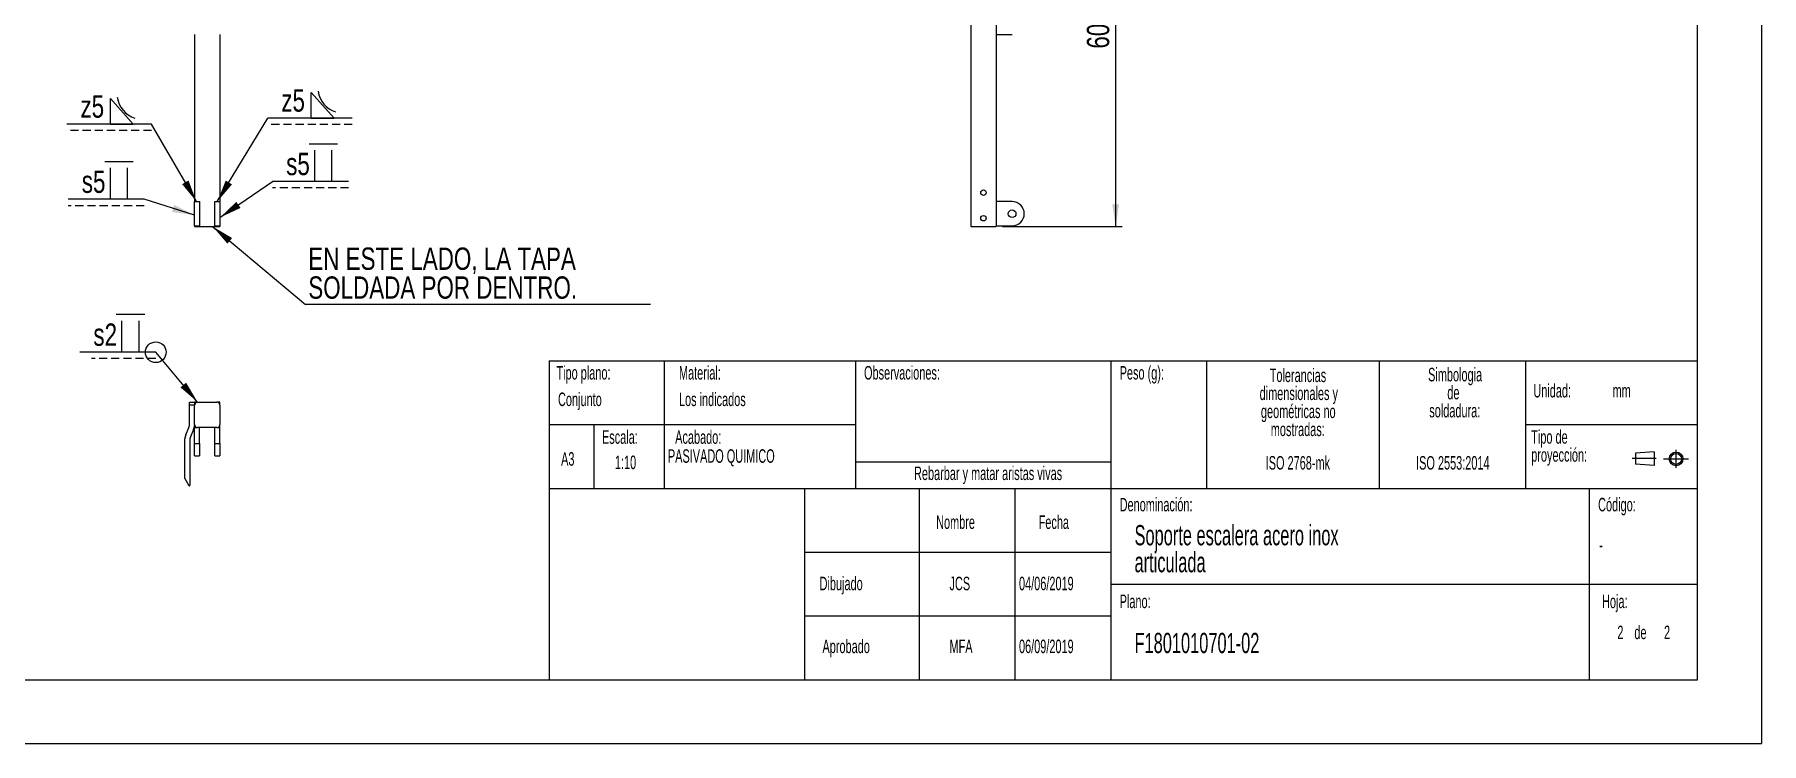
# Model space of a CAD drawing. Extents: x 0 to 4200, y 0 to 2970.
# Drawn here: x 1493 to 4200, y 0 to 1112 of the extents above; entities that cross this region are included whole.
import ezdxf

# ---------------------------------------------------------------- set-up
doc = ezdxf.new("R2010")
doc.units = 0
doc.header["$LTSCALE"] = 10
doc.linetypes.add('CENTERX2', pattern=[20.32, 12.7, -2.54, 2.54, -2.54])
doc.linetypes.add('HIDDEN', pattern=[1.905, 1.27, -0.635])
doc.layers.get('0').update_dxf_attribs({"linetype": 'CONTINUOUS'})
doc.layers.add('FORMATO', color=7, linetype='CONTINUOUS')
doc.layers.add('SLD-0', color=179, linetype='CONTINUOUS')
doc.styles.add('SLDTEXTSTYLE0', font='TXT', dxfattribs={"width": 0.605})
doc.styles.add('SLDTEXTSTYLE1', font='TXT', dxfattribs={"width": 0.75})
doc.dimstyles.new('SLDDIMSTYLE0', dxfattribs={"dimtxt": 35, "dimasz": 35, "dimexe": 0, "dimexo": 0.0625, "dimgap": 8.75, "dimtad": 1, "dimdec": 1, "dimrnd": 1e-09, "dimzin": 12, "dimtxsty": 'SLDTEXTSTYLE1', "dimsah": 1, "dimcen": 0.09, "dimazin": 3, "dimtfac": 1, "dimtdec": 1, "dimtofl": 0, "dimtmove": 0, "dimatfit": 3, "dimtolj": 1, "dimtzin": 12})
doc.dimstyles.new('SLDDIMSTYLE1', dxfattribs={"dimtxt": 0.18, "dimasz": 35, "dimexe": 0, "dimexo": 0.0625, "dimgap": 0, "dimtad": 0, "dimtih": 1, "dimtoh": 1, "dimdec": 0, "dimrnd": 1e-09, "dimzin": 0, "dimtxsty": 'STANDARD', "dimsah": 1, "dimcen": 0.09, "dimazin": 3, "dimtfac": 35, "dimtdec": 0, "dimtofl": 0, "dimtmove": 0, "dimatfit": 3, "dimtolj": 1, "dimtzin": 0})

# ---------------------------------------------------------------- blocks, each defined once
blk = doc.blocks.new('BLOQUE3')
at = {"color": 7, "linetype": 'CONTINUOUS'}
for p, q in [((3976.8, 1309.5), (3952.3, 1307.7)), ((3976.8, 1309.5), (3976.8, 1291.6)), ((3952.3, 1307.7), (3952.3, 1293.4)), ((3976.8, 1291.6), (3952.3, 1293.4))]:
    blk.add_line(p, q, dxfattribs=at)
at = {"color": 7, "linetype": 'CENTERX2'}
for p, q in [((4005.2, 1288.5), (4005.2, 1311.9)), ((3979.2, 1300.6), (3948, 1300.6)), ((3988.8, 1300.2), (4021.6, 1300.2))]:
    blk.add_line(p, q, dxfattribs=at)
at = {"color": 7, "linetype": 'CONTINUOUS'}
for radius in [8.92, 7.13]:
    blk.add_circle((4005.2, 1300.2), radius, dxfattribs=at)
blk = doc.blocks.new('SW_NOTE_0_1')
at = {"layer": 'SLD-0', "color": 0, "attachment_point": 2, "style": 'SLDTEXTSTYLE0'}
for s, insert, char_height in [('Tolerancias', (74.1, 27.3), 21.167), ('dimensionales y', (75.4, -0.9), 21.167), ('geométricas no', (74.6, -29.2), 21.167), ('mostradas:', (73.8, -57.4), 21.17)]:
    blk.add_mtext(s, dxfattribs=dict(at, insert=insert, char_height=char_height))
blk = doc.blocks.new('SW_NOTE_0_2')
at = {"layer": 'SLD-0', "color": 0, "attachment_point": 1, "style": 'SLDTEXTSTYLE0'}
for s, insert, char_height in [('Tipo de', (0, 27.3), 21.17), ('proyección:', (0, -0.9), 21.167)]:
    blk.add_mtext(s, dxfattribs=dict(at, insert=insert, char_height=char_height))
blk = doc.blocks.new('SW_NOTE_0_3')
at = {"layer": 'SLD-0', "color": 0, "char_height": 21.17, "attachment_point": 2, "style": 'SLDTEXTSTYLE0'}
for s, insert in [('Simbologia', (71.1, 27.3)), ('de', (68.4, -0.9)), ('soldadura:', (70.6, -29.2))]:
    blk.add_mtext(s, dxfattribs=dict(at, insert=insert))
blk = doc.blocks.new('SW_NOTE_0_5')
at = {"layer": 'SLD-0', "color": 0, "char_height": 31.75, "attachment_point": 1, "style": 'SLDTEXTSTYLE0'}
for s, insert in [('Soporte escalera acero inox', (0, 40.9)), ('articulada', (0, -1.4))]:
    blk.add_mtext(s, dxfattribs=dict(at, insert=insert))
blk = doc.blocks.new('_D')
at = {"layer": 'FORMATO', "color": 7}
for p, q in [((3101.7, 1410.6), (3197.8, 1410.6)), ((3187.8, 1410.6), (3187.8, 810.6)), ((3010.5, 810.6), (3197.8, 810.6))]:
    blk.add_line(p, q, dxfattribs=at)
for points in [[(3187.8, 1410.6), (3182.4, 1375.6), (3193.2, 1375.6)], [(3187.8, 810.6), (3193.2, 845.6), (3182.4, 845.6)]]:
    blk.add_solid(points, dxfattribs=at)
at = {"layer": 'FORMATO', "color": 7, "insert": (3142.7, 1089.5), "char_height": 35, "attachment_point": 1, "rotation": 90, "style": 'SLDTEXTSTYLE1'}
blk.add_mtext('600', dxfattribs=at)
blk = doc.blocks.new('SW_NOTE_0_6')
at = {"layer": 'FORMATO', "color": 0}
blk.add_line((540.8, 0), (0, 0), dxfattribs=at)
at = {"layer": 'FORMATO', "color": 0, "char_height": 35, "attachment_point": 1, "style": 'SLDTEXTSTYLE1'}
for s, insert in [('EN ESTE LADO, LA TAPA', (4.5, 89.3)), ('SOLDADA POR DENTRO.', (4.5, 44))]:
    blk.add_mtext(s, dxfattribs=dict(at, insert=insert))
blk = doc.blocks.new('SW_SYMBOL_WELD_BUSQ')
at = {"layer": 'FORMATO', "color": 0}
for p, q in [((2000, 0), (2000, 11000)), ((8000, 0), (8000, 11000))]:
    blk.add_line(p, q, dxfattribs=at)
blk = doc.blocks.new('SW_SYMBOL_WLDSI_FLT')
at = {"layer": 'FORMATO', "color": 0}
blk.add_line((0, 0), (10000, 0), dxfattribs=at)
blk = doc.blocks.new('SW_WELDSYMBOL_2')
at = {"layer": 'FORMATO', "color": 0}
blk.add_line((119, 0), (0, 0), dxfattribs=at)
at = {"layer": 'FORMATO', "color": 0, "linetype": 'HIDDEN'}
blk.add_line((119, -10), (0, -10), dxfattribs=at)
at = {"layer": 'FORMATO', "color": 0, "xscale": 0.004470703125, "yscale": 0.004470703125, "zscale": 0.004470703125}
for name, p in [('SW_SYMBOL_WLDSI_FLT', (57.1, 59.4)), ('SW_SYMBOL_WELD_BUSQ', (57.1, 0))]:
    blk.add_blockref(name, p, dxfattribs=at)
at = {"layer": 'FORMATO', "color": 0, "insert": (21.2, 45.1), "char_height": 35, "attachment_point": 1, "style": 'SLDTEXTSTYLE1'}
blk.add_mtext('s5', dxfattribs=at)
blk = doc.blocks.new('SW_WELDSYMBOL_13')
at = {"layer": 'FORMATO', "color": 0}
blk.add_line((0, 0), (-119, 0), dxfattribs=at)
at = {"layer": 'FORMATO', "color": 0, "linetype": 'HIDDEN'}
blk.add_line((0, -10), (-119, -10), dxfattribs=at)
at = {"layer": 'FORMATO', "color": 0, "xscale": 0.004470703125, "yscale": 0.004470703125, "zscale": 0.004470703125}
for name, p in [('SW_SYMBOL_WLDSI_FLT', (-61.9, 59.4)), ('SW_SYMBOL_WELD_BUSQ', (-61.9, 0))]:
    blk.add_blockref(name, p, dxfattribs=at)
at = {"layer": 'FORMATO', "color": 0, "insert": (-97.8, 45.1), "char_height": 35, "attachment_point": 1, "style": 'SLDTEXTSTYLE1'}
blk.add_mtext('s5', dxfattribs=at)
blk = doc.blocks.new('SW_SYMBOL_WELD_FILL')
at = {"layer": 'FORMATO', "color": 0}
for p, q in [((1000, 0), (1000, 9000)), ((1000, 9000), (9000, 0)), ((1000, 0), (9000, 0))]:
    blk.add_line(p, q, dxfattribs=at)
blk = doc.blocks.new('SW_SYMBOL_WLDSI_FCNC')
at = {"layer": 'FORMATO', "color": 0}
blk.add_arc((12750, 10687.5), 9000, 188, 252, dxfattribs=at)
blk = doc.blocks.new('SW_WELDSYMBOL_19')
at = {"layer": 'FORMATO', "color": 0}
blk.add_line((0, 0), (-132.5, 0), dxfattribs=at)
at = {"layer": 'FORMATO', "color": 0, "linetype": 'HIDDEN'}
blk.add_line((0, -10), (-132.5, -10), dxfattribs=at)
at = {"layer": 'FORMATO', "color": 0, "xscale": 0.004470703125, "yscale": 0.004470703125, "zscale": 0.004470703125}
for name, p in [('SW_SYMBOL_WELD_FILL', (-68.7, 0)), ('SW_SYMBOL_WLDSI_FCNC', (-70.8, 0))]:
    blk.add_blockref(name, p, dxfattribs=at)
at = {"layer": 'FORMATO', "color": 0, "insert": (-111.3, 45.1), "char_height": 35, "attachment_point": 1, "style": 'SLDTEXTSTYLE1'}
blk.add_mtext('z5', dxfattribs=at)
blk = doc.blocks.new('SW_WELDSYMBOL_20')
at = {"layer": 'FORMATO', "color": 0}
blk.add_line((132.5, 0), (0, 0), dxfattribs=at)
at = {"layer": 'FORMATO', "color": 0, "linetype": 'HIDDEN'}
blk.add_line((132.5, -10), (0, -10), dxfattribs=at)
at = {"layer": 'FORMATO', "color": 0, "xscale": 0.004470703125, "yscale": 0.004470703125, "zscale": 0.004470703125}
for name, p in [('SW_SYMBOL_WELD_FILL', (63.8, 0)), ('SW_SYMBOL_WLDSI_FCNC', (61.7, 0))]:
    blk.add_blockref(name, p, dxfattribs=at)
at = {"layer": 'FORMATO', "color": 0, "insert": (21.2, 45.1), "char_height": 35, "attachment_point": 1, "style": 'SLDTEXTSTYLE1'}
blk.add_mtext('z5', dxfattribs=at)
blk = doc.blocks.new('SW_WELDSYMBOL_27')
at = {"layer": 'FORMATO', "color": 0}
blk.add_line((0, 0), (-119, 0), dxfattribs=at)
at = {"layer": 'FORMATO', "color": 0, "linetype": 'HIDDEN'}
blk.add_line((0, -10), (-101, -10), dxfattribs=at)
at = {"layer": 'FORMATO', "color": 0}
blk.add_circle((0, 0), 16.2, dxfattribs=at)
at = {"layer": 'FORMATO', "color": 0, "xscale": 0.004470703125, "yscale": 0.004470703125, "zscale": 0.004470703125}
for name, p in [('SW_SYMBOL_WLDSI_FLT', (-61.9, 59.4)), ('SW_SYMBOL_WELD_BUSQ', (-61.9, 0))]:
    blk.add_blockref(name, p, dxfattribs=at)
at = {"layer": 'FORMATO', "color": 0, "insert": (-97.8, 45.1), "char_height": 35, "attachment_point": 1, "style": 'SLDTEXTSTYLE1'}
blk.add_mtext('s2', dxfattribs=at)

msp = doc.modelspace()

# ---------------------------------------------------------------- linework, layer by layer
at = {"color": 7, "linetype": 'CONTINUOUS'}
for p, q in [((4200, 2970), (4200, 0)), ((4100, 100), (4100, 2870)), ((2960.54, 1415.61), (2960.54, 810.61)), ((3000.54, 1410.61), (3000.54, 810.61)), ((3000.54, 1149.61), (3000.54, 1111.61)), ((1743.93, 1111.61), (1743.93, 849.61)), ((1783.93, 1111.61), (1783.93, 849.61)), ((3000.54, 1111.61), (3025.54, 1111.61)), ((1743.93, 811.61), (1743.93, 849.61)), ((1743.93, 849.61), (1751.93, 849.61)), ((1751.93, 849.61), (1751.93, 811.61)), ((1775.93, 811.61), (1775.93, 849.61)), ((1775.93, 849.61), (1783.93, 849.61)), ((1783.93, 849.61), (1783.93, 811.61)), ((3025.54, 849.61), (3000.54, 849.61)), ((3000.54, 849.61), (3000.54, 811.61)), ((1743.93, 811.61), (1751.93, 811.61)), ((1743.93, 811.61), (1743.93, 810.61)), ((1743.93, 810.61), (1783.93, 810.61)), ((1775.93, 811.61), (1783.93, 811.61)), ((1783.93, 811.61), (1783.93, 810.61)), ((2960.54, 810.61), (3000.54, 810.61)), ((3000.54, 811.61), (3025.54, 811.61)), ((2300, 600), (4100, 600)), ((2300, 600), (2300, 100)), ((1735.93, 535.22), (1743.93, 535.22)), ((1735.93, 530.22), (1735.93, 535.22)), ((1743.93, 530.22), (1735.93, 530.22)), ((1735.93, 498.56), (1735.93, 530.22)), ((1743.93, 535.22), (1743.93, 530.22)), ((1748.93, 535.22), (1743.93, 535.22)), ((1743.93, 500.22), (1743.93, 530.22)), ((1748.93, 535.22), (1778.93, 535.22)), ((1783.93, 535.22), (1778.93, 535.22)), ((1783.93, 530.22), (1783.93, 535.22)), ((1783.93, 530.22), (1783.93, 500.22)), ((1730.28, 483.96), (1735.26, 495.36)), ((1742.59, 492.15), (1737.61, 480.75)), ((1743.93, 500.22), (1743.93, 495.22)), ((1743.93, 470.22), (1743.93, 495.22)), ((1743.93, 495.22), (1748.93, 495.22)), ((1778.93, 495.22), (1748.93, 495.22)), ((1751.93, 470.22), (1751.93, 495.22)), ((1775.93, 470.22), (1775.93, 495.22)), ((1778.93, 495.22), (1783.93, 495.22)), ((1783.93, 495.22), (1783.93, 500.22)), ((1783.93, 470.22), (1783.93, 495.22)), ((1728.93, 415.22), (1728.93, 477.54)), ((1736.93, 477.54), (1736.93, 405.09)), ((1743.93, 470.22), (1751.93, 470.22)), ((1743.93, 451.22), (1743.93, 470.22)), ((1751.93, 470.22), (1751.93, 451.22)), ((1775.93, 470.22), (1783.93, 470.22)), ((1775.93, 451.22), (1775.93, 470.22)), ((1783.93, 470.22), (1783.93, 451.22)), ((1743.93, 451.22), (1751.93, 451.22)), ((1775.93, 451.22), (1783.93, 451.22)), ((1728.93, 415.22), (1735.07, 404.59)), ((200, 100), (4100, 100)), ((75.31, 0), (4200, 0))]:
    msp.add_line(p, q, dxfattribs=at)
for centre, radius in [((2980.54, 863.61), 4.25), ((2980.54, 823.61), 4.25), ((3025.54, 830.61), 6)]:
    msp.add_circle(centre, radius, dxfattribs=at)
for centre, radius, start, end in [((3025.54, 830.61), 19, 270, 90), ((1748.93, 530.22), 5, 90, 180), ((1778.93, 530.22), 5, 0, 90), ((1727.93, 498.56), 8, 336.37062, 0), ((1727.93, 498.56), 16, 336.37062, 0), ((1748.93, 500.22), 5, 180, 270), ((1778.93, 500.22), 5, 270, 0), ((1744.93, 477.54), 16, 156.37062, 180), ((1744.93, 477.54), 8, 156.37062, 180), ((1735.93, 405.09), 1, 210, 0)]:
    msp.add_arc(centre, radius, start, end, dxfattribs=at)
at = {"layer": 'SLD-0'}
for p, q in [((2480, 600), (2480, 400)), ((2780, 600), (2780, 400)), ((3180, 600), (3180, 400)), ((3330, 600), (3330, 400)), ((3600.82, 600), (3600.82, 400)), ((3830, 600), (3830, 400)), ((2300, 500), (2480, 500)), ((2370, 500), (2370, 400)), ((2480, 500), (2780, 500)), ((3830, 500), (4100, 500)), ((2780, 441.58), (3180, 441.58)), ((2300, 400), (4100, 400)), ((2700, 400), (2700, 100)), ((2880, 400), (2880, 100)), ((3030, 400), (3030, 100)), ((3180, 400), (3180, 100)), ((3930, 400), (3930, 100)), ((2700, 300), (3180, 300)), ((3180, 250), (3930, 250)), ((3930, 250), (4100, 250)), ((2700, 200), (3180, 200))]:
    msp.add_line(p, q, dxfattribs=at)

# ---------------------------------------------------------------- block references
at = {"color": 7, "linetype": 'CONTINUOUS', "xscale": 1.2, "yscale": 1.2, "zscale": 1.2}
msp.add_blockref('BLOQUE3', (-740.11, -1114.08), dxfattribs=at)
at = {"layer": 'FORMATO', "color": 7}
for name, p in [('SW_WELDSYMBOL_19', (1676.57, 971.11)), ('SW_WELDSYMBOL_20', (1858.83, 980.62)), ('SW_WELDSYMBOL_2', (1866.49, 881.06)), ('SW_WELDSYMBOL_13', (1665.15, 853.23)), ('SW_NOTE_0_6', (1917.84, 688.34)), ('SW_WELDSYMBOL_27', (1683.3, 613.48))]:
    msp.add_blockref(name, p, dxfattribs=at)
at = {"layer": 'SLD-0'}
for name, p in [('SW_NOTE_0_1', (3399.45, 560.56)), ('SW_NOTE_0_3', (3648.73, 561.66)), ('SW_NOTE_0_2', (3839.14, 463.91)), ('SW_NOTE_0_5', (3217.39, 301.57))]:
    msp.add_blockref(name, p, dxfattribs=at)

# ---------------------------------------------------------------- texts
at = {"layer": 'SLD-0', "style": 'SLDTEXTSTYLE0'}
for s, insert, char_height, attachment_point in [('Tipo plano:', (2311.29, 591.81), 21.1667, 1), ('Material:', (2503.3, 591.81), 21.167, 1), ('Observaciones:', (2793.39, 591.81), 21.1667, 1), ('Peso (g):', (3194.03, 591.81), 21.167, 1), ('Conjunto', (2313.77, 550.19), 21.167, 1), ('Los indicados', (2503.3, 550.19), 21.1667, 1), ('Unidad:', (3842.46, 563.71), 21.167, 1), ('mm', (3966.62, 563.71), 21.167, 1), ('Escala:', (2382.63, 491.01), 21.167, 1), ('Acabado:', (2497.38, 491.01), 21.167, 1), ('PASIVADO QUIMICO', (2485.95, 461.27), 21.1667, 1), ('A3', (2318.59, 456.74), 21.167, 1), ('1:10', (2402.9, 451.35), 21.167, 1), ('Rebarbar y matar aristas vivas', (2987.85, 434.24), 21.1667, 2), ('ISO 2768-mk', (3473.37, 450.6), 21.1667, 2), ('ISO 2553:2014', (3716.25, 450.6), 21.1667, 2), ('Denominación:', (3194.03, 385.14), 21.1667, 1), ('Código:', (3943.98, 385.14), 21.167, 1), ('Nombre', (2906.38, 357.55), 21.167, 1), ('Fecha', (3067.08, 357.55), 21.167, 1), ('-', (3945.86, 321.93), 21.17, 1), ('Dibujado', (2723.73, 261.4), 21.167, 1), ('JCS', (2927.35, 261.4), 21.167, 1), ('04/06/2019', (3036.29, 261.4), 21.167, 1), ('Plano:', (3194.03, 233.38), 21.167, 1), ('Hoja:', (3950.14, 233.38), 21.167, 1), ('Aprobado', (2728.25, 162.82), 21.167, 1), ('MFA', (2927.35, 162.82), 21.167, 1), ('06/09/2019', (3036.29, 162.82), 21.167, 1), ('F1801010701-02', (3217.39, 173.47), 31.75, 1), ('2', (3974.13, 184.75), 21.17, 1), ('2', (3974.13, 184.75), 21.17, 1), ('de', (4000.78, 184.75), 21.167, 1), ('de', (4000.78, 184.75), 21.167, 1), ('2', (4047.31, 184.75), 21.17, 1), ('2', (4047.31, 184.75), 21.17, 1)]:
    msp.add_mtext(s, dxfattribs=dict(at, insert=insert, char_height=char_height, attachment_point=attachment_point))

# ---------------------------------------------------------------- dimensions: what is measured, and where the dimension line sits
at = {"layer": 'FORMATO', "color": 7}
dim = msp.add_linear_dim(base=(3187.79, 810.61), p1=(3091.67, 1410.61), p2=(3000.54, 810.61), angle=90, dimstyle='SLDDIMSTYLE0', dxfattribs=at)
dim.commit()
dim.dimension.update_dxf_attribs({"geometry": '_D', "text_midpoint": (3187.79, 1128.33), "dimtype": 160})

# ---------------------------------------------------------------- leaders
for points in [[(1779.76, 849.61), (1858.83, 980.62)], [(1747.16, 849.61), (1676.57, 971.11)], [(1783.93, 824.72), (1866.49, 881.06)], [(1743.93, 828.56), (1665.15, 853.23)], [(1772.45, 810.61), (1917.84, 688.34)], [(1748.93, 535.22), (1683.3, 613.48)]]:
    msp.add_leader(points, dimstyle='SLDDIMSTYLE1', dxfattribs=at)

doc.saveas('drawing.dxf')
